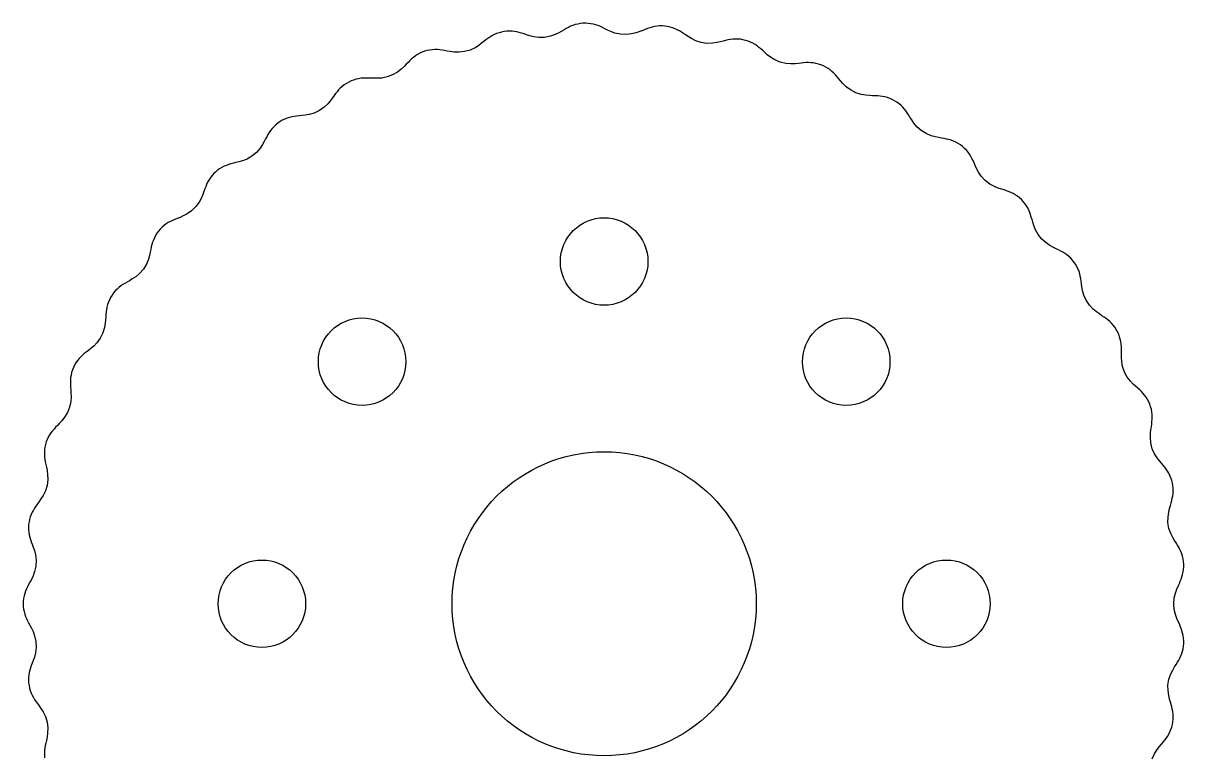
# Model space of a CAD drawing. Header units: millimetres. Extents: x -61 to 61, y -61 to 61.
# Drawn here: x -61.1 to 61, y -16.1 to 61.1 of the extents above; entities that cross this region are included whole.
import ezdxf

# ---------------------------------------------------------------- set-up
doc = ezdxf.new("R2010")
doc.units = ezdxf.units.MM

msp = doc.modelspace()

# ---------------------------------------------------------------- linework, layer by layer
for p, q in [((-2.51, 61.03, 4), (-2.78, 60.98, 4)), ((-2.23, 61.06, 4), (-2.51, 61.03, 4)), ((-1.94, 61.06, 4), (-2.23, 61.06, 4)), ((-1.67, 61.05, 4), (-1.94, 61.06, 4)), ((-1.39, 61.01, 4), (-1.67, 61.05, 4)), ((-11.57, 59.86, 4), (-11.8, 59.74, 4)), ((-11.32, 59.97, 4), (-11.57, 59.86, 4)), ((-11.06, 60.06, 4), (-11.32, 59.97, 4)), ((-10.79, 60.13, 4), (-11.06, 60.06, 4)), ((-10.52, 60.19, 4), (-10.79, 60.13, 4)), ((-10.24, 60.22, 4), (-10.52, 60.19, 4)), ((-9.96, 60.23, 4), (-10.24, 60.22, 4)), ((-9.69, 60.22, 4), (-9.96, 60.23, 4)), ((-9.43, 60.19, 4), (-9.69, 60.22, 4)), ((-9.17, 60.14, 4), (-9.43, 60.19, 4)), ((-8.93, 60.09, 4), (-9.17, 60.14, 4)), ((-8.69, 60.02, 4), (-8.93, 60.09, 4)), ((-8.43, 59.93, 4), (-8.69, 60.02, 4)), ((-8.16, 59.84, 4), (-8.43, 59.93, 4)), ((-7.82, 59.74, 4), (-8.16, 59.84, 4)), ((-5.15, 59.87, 4), (-5.66, 59.69, 4)), ((-4.77, 60.06, 4), (-5.15, 59.87, 4)), ((-4.46, 60.23, 4), (-4.77, 60.06, 4)), ((-4.21, 60.38, 4), (-4.46, 60.23, 4)), ((-3.98, 60.51, 4), (-4.21, 60.38, 4)), ((-3.76, 60.63, 4), (-3.98, 60.51, 4)), ((-3.53, 60.74, 4), (-3.76, 60.63, 4)), ((-3.29, 60.83, 4), (-3.53, 60.74, 4)), ((-3.04, 60.92, 4), (-3.29, 60.83, 4)), ((-2.78, 60.98, 4), (-3.04, 60.92, 4)), ((-1.13, 60.96, 4), (-1.39, 61.01, 4)), ((-0.88, 60.89, 4), (-1.13, 60.96, 4)), ((-0.64, 60.81, 4), (-0.88, 60.89, 4)), ((-0.4, 60.71, 4), (-0.64, 60.81, 4)), ((-0.17, 60.6, 4), (-0.4, 60.71, 4)), ((0.07, 60.48, 4), (-0.17, 60.6, 4)), ((0.35, 60.35, 4), (0.07, 60.48, 4)), ((0.69, 60.19, 4), (0.35, 60.35, 4)), ((1.12, 60.03, 4), (0.69, 60.19, 4)), ((1.68, 59.9, 4), (1.12, 60.03, 4)), ((2.3, 59.86, 4), (1.68, 59.9, 4)), ((2.89, 59.93, 4), (2.3, 59.86, 4)), ((3.38, 60.05, 4), (2.89, 59.93, 4)), ((3.75, 60.18, 4), (3.38, 60.05, 4)), ((4.06, 60.3, 4), (3.75, 60.18, 4)), ((4.32, 60.41, 4), (4.06, 60.3, 4)), ((4.56, 60.51, 4), (4.32, 60.41, 4)), ((4.8, 60.59, 4), (4.56, 60.51, 4)), ((5.04, 60.66, 4), (4.8, 60.59, 4)), ((5.29, 60.72, 4), (5.04, 60.66, 4)), ((5.56, 60.76, 4), (5.29, 60.72, 4)), ((5.83, 60.78, 4), (5.56, 60.76, 4)), ((6.11, 60.78, 4), (5.83, 60.78, 4)), ((6.39, 60.77, 4), (6.11, 60.78, 4)), ((6.67, 60.73, 4), (6.39, 60.77, 4)), ((6.94, 60.66, 4), (6.67, 60.73, 4)), ((7.2, 60.59, 4), (6.94, 60.66, 4)), ((7.45, 60.49, 4), (7.2, 60.59, 4)), ((7.68, 60.38, 4), (7.45, 60.49, 4)), ((7.91, 60.26, 4), (7.68, 60.38, 4)), ((8.12, 60.13, 4), (7.91, 60.26, 4)), ((8.34, 59.99, 4), (8.12, 60.13, 4)), ((8.57, 59.83, 4), (8.34, 59.99, 4)), ((8.84, 59.65, 4), (8.57, 59.83, 4)), ((-13.19, 58.73, 4), (-13.58, 58.49, 4)), ((-12.89, 58.95, 4), (-13.19, 58.73, 4)), ((-12.65, 59.15, 4), (-12.89, 58.95, 4)), ((-12.43, 59.31, 4), (-12.65, 59.15, 4)), ((-12.23, 59.47, 4), (-12.43, 59.31, 4)), ((-12.02, 59.61, 4), (-12.23, 59.47, 4)), ((-11.8, 59.74, 4), (-12.02, 59.61, 4)), ((-7.41, 59.63, 4), (-7.82, 59.74, 4)), ((-6.88, 59.56, 4), (-7.41, 59.63, 4)), ((-6.26, 59.57, 4), (-6.88, 59.56, 4)), ((-5.66, 59.69, 4), (-6.26, 59.57, 4)), ((9.18, 59.44, 4), (8.84, 59.65, 4)), ((9.63, 59.22, 4), (9.18, 59.44, 4)), ((10.2, 59.03, 4), (9.63, 59.22, 4)), ((10.81, 58.94, 4), (10.2, 59.03, 4)), ((11.38, 58.95, 4), (10.81, 58.94, 4)), ((11.84, 59.02, 4), (11.38, 58.95, 4)), ((12.21, 59.1, 4), (11.84, 59.02, 4)), ((12.5, 59.18, 4), (12.21, 59.1, 4)), ((12.77, 59.24, 4), (12.5, 59.18, 4)), ((13.02, 59.3, 4), (12.77, 59.24, 4)), ((13.26, 59.34, 4), (13.02, 59.3, 4)), ((13.52, 59.38, 4), (13.26, 59.34, 4)), ((13.78, 59.39, 4), (13.52, 59.38, 4)), ((14.05, 59.39, 4), (13.78, 59.39, 4)), ((14.32, 59.37, 4), (14.05, 59.39, 4)), ((14.6, 59.33, 4), (14.32, 59.37, 4)), ((14.87, 59.26, 4), (14.6, 59.33, 4)), ((15.14, 59.18, 4), (14.87, 59.26, 4)), ((15.4, 59.07, 4), (15.14, 59.18, 4)), ((15.64, 58.95, 4), (15.4, 59.07, 4)), ((15.87, 58.82, 4), (15.64, 58.95, 4)), ((16.08, 58.68, 4), (15.87, 58.82, 4)), ((16.28, 58.52, 4), (16.08, 58.68, 4)), ((-20.07, 57.46, 4), (-20.26, 57.3, 4)), ((-19.86, 57.62, 4), (-20.07, 57.46, 4)), ((-19.64, 57.76, 4), (-19.86, 57.62, 4)), ((-19.4, 57.9, 4), (-19.64, 57.76, 4)), ((-19.14, 58.01, 4), (-19.4, 57.9, 4)), ((-18.88, 58.11, 4), (-19.14, 58.01, 4)), ((-18.61, 58.19, 4), (-18.88, 58.11, 4)), ((-18.34, 58.24, 4), (-18.61, 58.19, 4)), ((-18.07, 58.28, 4), (-18.34, 58.24, 4)), ((-17.8, 58.29, 4), (-18.07, 58.28, 4)), ((-17.54, 58.29, 4), (-17.8, 58.29, 4)), ((-17.29, 58.27, 4), (-17.54, 58.29, 4)), ((-17.04, 58.24, 4), (-17.29, 58.27, 4)), ((-16.78, 58.19, 4), (-17.04, 58.24, 4)), ((-16.51, 58.14, 4), (-16.78, 58.19, 4)), ((-16.18, 58.09, 4), (-16.51, 58.14, 4)), ((-15.79, 58.03, 4), (-16.18, 58.09, 4)), ((-15.29, 58.01, 4), (-15.79, 58.03, 4)), ((-14.7, 58.08, 4), (-15.29, 58.01, 4)), ((-14.09, 58.24, 4), (-14.7, 58.08, 4)), ((-13.58, 58.49, 4), (-14.09, 58.24, 4)), ((16.48, 58.36, 4), (16.28, 58.52, 4)), ((16.67, 58.18, 4), (16.48, 58.36, 4)), ((16.89, 57.98, 4), (16.67, 58.18, 4)), ((17.15, 57.75, 4), (16.89, 57.98, 4)), ((17.49, 57.49, 4), (17.15, 57.75, 4)), ((17.94, 57.21, 4), (17.49, 57.49, 4)), ((-21.34, 56.23, 4), (-21.73, 55.92, 4)), ((-21.05, 56.5, 4), (-21.34, 56.23, 4)), ((-20.82, 56.74, 4), (-21.05, 56.5, 4)), ((-20.63, 56.94, 4), (-20.82, 56.74, 4)), ((-20.45, 57.13, 4), (-20.63, 56.94, 4)), ((-20.26, 57.3, 4), (-20.45, 57.13, 4)), ((18.51, 56.97, 4), (17.94, 57.21, 4)), ((19.11, 56.83, 4), (18.51, 56.97, 4)), ((19.64, 56.79, 4), (19.11, 56.83, 4)), ((20.07, 56.8, 4), (19.64, 56.79, 4)), ((20.42, 56.84, 4), (20.07, 56.8, 4)), ((20.71, 56.87, 4), (20.42, 56.84, 4)), ((20.97, 56.9, 4), (20.71, 56.87, 4)), ((21.23, 56.92, 4), (20.97, 56.9, 4)), ((21.48, 56.92, 4), (21.23, 56.92, 4)), ((21.74, 56.91, 4), (21.48, 56.92, 4)), ((22, 56.89, 4), (21.74, 56.91, 4)), ((22.27, 56.84, 4), (22, 56.89, 4)), ((22.53, 56.77, 4), (22.27, 56.84, 4)), ((22.8, 56.68, 4), (22.53, 56.77, 4)), ((23.06, 56.58, 4), (22.8, 56.68, 4)), ((23.31, 56.45, 4), (23.06, 56.58, 4)), ((23.54, 56.31, 4), (23.31, 56.45, 4)), ((23.76, 56.15, 4), (23.54, 56.31, 4)), ((23.96, 55.98, 4), (23.76, 56.15, 4)), ((-26.61, 54.99, 4), (-26.87, 54.87, 4)), ((-26.35, 55.09, 4), (-26.61, 54.99, 4)), ((-26.09, 55.17, 4), (-26.35, 55.09, 4)), ((-25.83, 55.23, 4), (-26.09, 55.17, 4)), ((-25.57, 55.27, 4), (-25.83, 55.23, 4)), ((-25.31, 55.29, 4), (-25.57, 55.27, 4)), ((-25.06, 55.3, 4), (-25.31, 55.29, 4)), ((-24.81, 55.29, 4), (-25.06, 55.3, 4)), ((-24.53, 55.28, 4), (-24.81, 55.29, 4)), ((-24.23, 55.27, 4), (-24.53, 55.28, 4)), ((-23.85, 55.27, 4), (-24.23, 55.27, 4)), ((-23.39, 55.3, 4), (-23.85, 55.27, 4)), ((-22.83, 55.41, 4), (-23.39, 55.3, 4)), ((-22.25, 55.62, 4), (-22.83, 55.41, 4)), ((-21.73, 55.92, 4), (-22.25, 55.62, 4)), ((24.15, 55.81, 4), (23.96, 55.98, 4)), ((24.32, 55.63, 4), (24.15, 55.81, 4)), ((24.49, 55.43, 4), (24.32, 55.63, 4)), ((24.67, 55.22, 4), (24.49, 55.43, 4)), ((24.86, 54.99, 4), (24.67, 55.22, 4)), ((25.11, 54.71, 4), (24.86, 54.99, 4)), ((-28.09, 53.86, 4), (-28.25, 53.66, 4)), ((-27.93, 54.05, 4), (-28.09, 53.86, 4)), ((-27.75, 54.23, 4), (-27.93, 54.05, 4)), ((-27.55, 54.41, 4), (-27.75, 54.23, 4)), ((-27.34, 54.58, 4), (-27.55, 54.41, 4)), ((-27.11, 54.74, 4), (-27.34, 54.58, 4)), ((-26.87, 54.87, 4), (-27.11, 54.74, 4)), ((25.44, 54.38, 4), (25.11, 54.71, 4)), ((25.9, 54.04, 4), (25.44, 54.38, 4)), ((26.45, 53.75, 4), (25.9, 54.04, 4)), ((27.02, 53.57, 4), (26.45, 53.75, 4)), ((-29.06, 52.6, 4), (-29.45, 52.23, 4)), ((-28.78, 52.93, 4), (-29.06, 52.6, 4)), ((-28.58, 53.21, 4), (-28.78, 52.93, 4)), ((-28.41, 53.45, 4), (-28.58, 53.21, 4)), ((-28.25, 53.66, 4), (-28.41, 53.45, 4)), ((27.51, 53.48, 4), (27.02, 53.57, 4)), ((27.91, 53.45, 4), (27.51, 53.48, 4)), ((28.23, 53.44, 4), (27.91, 53.45, 4)), ((28.51, 53.43, 4), (28.23, 53.44, 4)), ((28.77, 53.42, 4), (28.51, 53.43, 4)), ((29.02, 53.4, 4), (28.77, 53.42, 4)), ((29.28, 53.37, 4), (29.02, 53.4, 4)), ((29.53, 53.31, 4), (29.28, 53.37, 4)), ((29.79, 53.25, 4), (29.53, 53.31, 4)), ((30.05, 53.16, 4), (29.79, 53.25, 4)), ((30.3, 53.05, 4), (30.05, 53.16, 4)), ((30.55, 52.91, 4), (30.3, 53.05, 4)), ((30.79, 52.76, 4), (30.55, 52.91, 4)), ((31.01, 52.6, 4), (30.79, 52.76, 4)), ((31.22, 52.42, 4), (31.01, 52.6, 4)), ((-32.35, 51.29, 4), (-32.6, 51.26, 4)), ((-32.08, 51.32, 4), (-32.35, 51.29, 4)), ((-31.79, 51.35, 4), (-32.08, 51.32, 4)), ((-31.45, 51.39, 4), (-31.79, 51.35, 4)), ((-31.02, 51.46, 4), (-31.45, 51.39, 4)), ((-30.51, 51.61, 4), (-31.02, 51.46, 4)), ((-29.95, 51.87, 4), (-30.51, 51.61, 4)), ((-29.45, 52.23, 4), (-29.95, 51.87, 4)), ((31.41, 52.23, 4), (31.22, 52.42, 4)), ((31.58, 52.04, 4), (31.41, 52.23, 4)), ((31.73, 51.84, 4), (31.58, 52.04, 4)), ((31.88, 51.63, 4), (31.73, 51.84, 4)), ((32.02, 51.41, 4), (31.88, 51.63, 4)), ((32.16, 51.17, 4), (32.02, 51.41, 4)), ((-34.74, 50.18, 4), (-34.92, 49.98, 4)), ((-34.54, 50.37, 4), (-34.74, 50.18, 4)), ((-34.32, 50.55, 4), (-34.54, 50.37, 4)), ((-34.09, 50.71, 4), (-34.32, 50.55, 4)), ((-33.85, 50.85, 4), (-34.09, 50.71, 4)), ((-33.6, 50.97, 4), (-33.85, 50.85, 4)), ((-33.35, 51.07, 4), (-33.6, 50.97, 4)), ((-33.09, 51.15, 4), (-33.35, 51.07, 4)), ((-32.84, 51.21, 4), (-33.09, 51.15, 4)), ((-32.6, 51.26, 4), (-32.84, 51.21, 4)), ((32.34, 50.89, 4), (32.16, 51.17, 4)), ((32.56, 50.56, 4), (32.34, 50.89, 4)), ((32.88, 50.18, 4), (32.56, 50.56, 4)), ((33.33, 49.78, 4), (32.88, 50.18, 4)), ((-35.61, 48.89, 4), (-35.75, 48.62, 4)), ((-35.48, 49.13, 4), (-35.61, 48.89, 4)), ((-35.36, 49.35, 4), (-35.48, 49.13, 4)), ((-35.23, 49.57, 4), (-35.36, 49.35, 4)), ((-35.08, 49.78, 4), (-35.23, 49.57, 4)), ((-34.92, 49.98, 4), (-35.08, 49.78, 4)), ((33.85, 49.45, 4), (33.33, 49.78, 4)), ((34.38, 49.23, 4), (33.85, 49.45, 4)), ((34.82, 49.1, 4), (34.38, 49.23, 4)), ((35.19, 49.03, 4), (34.82, 49.1, 4)), ((35.49, 48.97, 4), (35.19, 49.03, 4)), ((35.76, 48.93, 4), (35.49, 48.97, 4)), ((36.01, 48.88, 4), (35.76, 48.93, 4)), ((36.26, 48.82, 4), (36.01, 48.88, 4)), ((-36.19, 47.91, 4), (-36.57, 47.48, 4)), ((-35.94, 48.29, 4), (-36.19, 47.91, 4)), ((-35.75, 48.62, 4), (-35.94, 48.29, 4)), ((36.5, 48.75, 4), (36.26, 48.82, 4)), ((36.74, 48.65, 4), (36.5, 48.75, 4)), ((36.99, 48.54, 4), (36.74, 48.65, 4)), ((37.23, 48.41, 4), (36.99, 48.54, 4)), ((37.47, 48.26, 4), (37.23, 48.41, 4)), ((37.69, 48.09, 4), (37.47, 48.26, 4)), ((37.9, 47.9, 4), (37.69, 48.09, 4)), ((38.09, 47.7, 4), (37.9, 47.9, 4)), ((38.27, 47.49, 4), (38.09, 47.7, 4)), ((-38.73, 46.4, 4), (-39, 46.34, 4)), ((-38.41, 46.48, 4), (-38.73, 46.4, 4)), ((-38.03, 46.59, 4), (-38.41, 46.48, 4)), ((-37.56, 46.78, 4), (-38.03, 46.59, 4)), ((-37.05, 47.08, 4), (-37.56, 46.78, 4)), ((-36.57, 47.48, 4), (-37.05, 47.08, 4)), ((38.42, 47.28, 4), (38.27, 47.49, 4)), ((38.56, 47.06, 4), (38.42, 47.28, 4)), ((38.68, 46.84, 4), (38.56, 47.06, 4)), ((38.79, 46.61, 4), (38.68, 46.84, 4)), ((38.9, 46.37, 4), (38.79, 46.61, 4)), ((-41.09, 45.21, 4), (-41.27, 45, 4)), ((-40.88, 45.41, 4), (-41.09, 45.21, 4)), ((-40.67, 45.59, 4), (-40.88, 45.41, 4)), ((-40.44, 45.75, 4), (-40.67, 45.59, 4)), ((-40.21, 45.89, 4), (-40.44, 45.75, 4)), ((-39.97, 46.01, 4), (-40.21, 45.89, 4)), ((-39.73, 46.11, 4), (-39.97, 46.01, 4)), ((-39.49, 46.2, 4), (-39.73, 46.11, 4)), ((-39.25, 46.27, 4), (-39.49, 46.2, 4)), ((-39, 46.34, 4), (-39.25, 46.27, 4)), ((39.01, 46.1, 4), (38.9, 46.37, 4)), ((39.16, 45.79, 4), (39.01, 46.1, 4)), ((39.36, 45.41, 4), (39.16, 45.79, 4)), ((39.66, 44.96, 4), (39.36, 45.41, 4)), ((-41.82, 44.11, 4), (-41.91, 43.87, 4)), ((-41.71, 44.33, 4), (-41.82, 44.11, 4)), ((-41.58, 44.56, 4), (-41.71, 44.33, 4)), ((-41.43, 44.78, 4), (-41.58, 44.56, 4)), ((-41.27, 45, 4), (-41.43, 44.78, 4)), ((40.08, 44.51, 4), (39.66, 44.96, 4)), ((40.57, 44.14, 4), (40.08, 44.51, 4)), ((41.04, 43.89, 4), (40.57, 44.14, 4)), ((-42.21, 43.06, 4), (-42.36, 42.69, 4)), ((-42.1, 43.37, 4), (-42.21, 43.06, 4)), ((-42.01, 43.63, 4), (-42.1, 43.37, 4)), ((-41.91, 43.87, 4), (-42.01, 43.63, 4)), ((41.44, 43.73, 4), (41.04, 43.89, 4)), ((41.77, 43.62, 4), (41.44, 43.73, 4)), ((42.05, 43.53, 4), (41.77, 43.62, 4)), ((42.3, 43.45, 4), (42.05, 43.53, 4)), ((42.54, 43.36, 4), (42.3, 43.45, 4)), ((42.77, 43.26, 4), (42.54, 43.36, 4)), ((43.01, 43.15, 4), (42.77, 43.26, 4)), ((43.23, 43.02, 4), (43.01, 43.15, 4)), ((43.46, 42.87, 4), (43.23, 43.02, 4)), ((43.68, 42.7, 4), (43.46, 42.87, 4)), ((-42.95, 41.77, 4), (-43.39, 41.33, 4)), ((-42.6, 42.25, 4), (-42.95, 41.77, 4)), ((-42.36, 42.69, 4), (-42.6, 42.25, 4)), ((43.89, 42.51, 4), (43.68, 42.7, 4)), ((44.08, 42.31, 4), (43.89, 42.51, 4)), ((44.25, 42.09, 4), (44.08, 42.31, 4)), ((44.41, 41.86, 4), (44.25, 42.09, 4)), ((44.55, 41.63, 4), (44.41, 41.86, 4)), ((44.66, 41.39, 4), (44.55, 41.63, 4)), ((-45.39, 40.32, 4), (-45.61, 40.21, 4)), ((-45.15, 40.42, 4), (-45.39, 40.32, 4)), ((-44.9, 40.53, 4), (-45.15, 40.42, 4)), ((-44.61, 40.64, 4), (-44.9, 40.53, 4)), ((-44.27, 40.79, 4), (-44.61, 40.64, 4)), ((-43.86, 41, 4), (-44.27, 40.79, 4)), ((-43.39, 41.33, 4), (-43.86, 41, 4)), ((44.76, 41.16, 4), (44.66, 41.39, 4)), ((44.85, 40.92, 4), (44.76, 41.16, 4)), ((44.92, 40.68, 4), (44.85, 40.92, 4)), ((45, 40.42, 4), (44.92, 40.68, 4)), ((45.08, 40.12, 4), (45, 40.42, 4)), ((-46.86, 39.2, 4), (-47.03, 38.98, 4)), ((-46.68, 39.41, 4), (-46.86, 39.2, 4)), ((-46.48, 39.61, 4), (-46.68, 39.41, 4)), ((-46.27, 39.79, 4), (-46.48, 39.61, 4)), ((-46.06, 39.95, 4), (-46.27, 39.79, 4)), ((-45.84, 40.09, 4), (-46.06, 39.95, 4)), ((-45.61, 40.21, 4), (-45.84, 40.09, 4)), ((45.19, 39.77, 4), (45.08, 40.12, 4)), ((45.36, 39.33, 4), (45.19, 39.77, 4)), ((45.64, 38.84, 4), (45.36, 39.33, 4)), ((-47.5, 38.02, 4), (-47.57, 37.78, 4)), ((-47.41, 38.26, 4), (-47.5, 38.02, 4)), ((-47.3, 38.5, 4), (-47.41, 38.26, 4)), ((-47.18, 38.74, 4), (-47.3, 38.5, 4)), ((-47.03, 38.98, 4), (-47.18, 38.74, 4)), ((46.03, 38.35, 4), (45.64, 38.84, 4)), ((46.47, 37.95, 4), (46.03, 38.35, 4)), ((46.88, 37.67, 4), (46.47, 37.95, 4)), ((-47.82, 36.64, 4), (-47.94, 36.23, 4)), ((-47.75, 36.98, 4), (-47.82, 36.64, 4)), ((-47.69, 37.27, 4), (-47.75, 36.98, 4)), ((-47.63, 37.53, 4), (-47.69, 37.27, 4)), ((-47.57, 37.78, 4), (-47.63, 37.53, 4)), ((47.24, 37.48, 4), (46.88, 37.67, 4)), ((47.53, 37.34, 4), (47.24, 37.48, 4)), ((47.78, 37.21, 4), (47.53, 37.34, 4)), ((48.01, 37.1, 4), (47.78, 37.21, 4)), ((48.23, 36.98, 4), (48.01, 37.1, 4)), ((48.45, 36.84, 4), (48.23, 36.98, 4)), ((48.66, 36.69, 4), (48.45, 36.84, 4)), ((48.87, 36.53, 4), (48.66, 36.69, 4)), ((-48.14, 35.73, 4), (-48.46, 35.21, 4)), ((-47.94, 36.23, 4), (-48.14, 35.73, 4)), ((49.07, 36.34, 4), (48.87, 36.53, 4)), ((49.26, 36.13, 4), (49.07, 36.34, 4)), ((49.43, 35.91, 4), (49.26, 36.13, 4)), ((49.59, 35.68, 4), (49.43, 35.91, 4)), ((49.72, 35.44, 4), (49.59, 35.68, 4)), ((49.84, 35.19, 4), (49.72, 35.44, 4)), ((-49.27, 34.4, 4), (-49.63, 34.16, 4)), ((-48.86, 34.74, 4), (-49.27, 34.4, 4)), ((-48.46, 35.21, 4), (-48.86, 34.74, 4)), ((49.94, 34.94, 4), (49.84, 35.19, 4)), ((50.01, 34.69, 4), (49.94, 34.94, 4)), ((50.07, 34.45, 4), (50.01, 34.69, 4)), ((50.12, 34.2, 4), (50.07, 34.45, 4)), ((50.16, 33.94, 4), (50.12, 34.2, 4)), ((-51.23, 33.09, 4), (-51.42, 32.9, 4)), ((-51.04, 33.27, 4), (-51.23, 33.09, 4)), ((-50.83, 33.43, 4), (-51.04, 33.27, 4)), ((-50.63, 33.57, 4), (-50.83, 33.43, 4)), ((-50.41, 33.7, 4), (-50.63, 33.57, 4)), ((-50.18, 33.84, 4), (-50.41, 33.7, 4)), ((-49.93, 33.98, 4), (-50.18, 33.84, 4)), ((-49.63, 34.16, 4), (-49.93, 33.98, 4)), ((50.2, 33.66, 4), (50.16, 33.94, 4)), ((50.24, 33.34, 4), (50.2, 33.66, 4)), ((50.31, 32.95, 4), (50.24, 33.34, 4)), ((-52.04, 31.97, 4), (-52.14, 31.71, 4)), ((-51.91, 32.22, 4), (-52.04, 31.97, 4)), ((-51.76, 32.46, 4), (-51.91, 32.22, 4)), ((-51.6, 32.69, 4), (-51.76, 32.46, 4)), ((-51.42, 32.9, 4), (-51.6, 32.69, 4)), ((50.45, 32.47, 4), (50.31, 32.95, 4)), ((50.69, 31.92, 4), (50.45, 32.47, 4)), ((51.04, 31.4, 4), (50.69, 31.92, 4)), ((-52.37, 30.7, 4), (-52.4, 30.45, 4)), ((-52.34, 30.95, 4), (-52.37, 30.7, 4)), ((-52.29, 31.2, 4), (-52.34, 30.95, 4)), ((-52.23, 31.46, 4), (-52.29, 31.2, 4)), ((-52.14, 31.71, 4), (-52.23, 31.46, 4)), ((51.43, 30.99, 4), (51.04, 31.4, 4)), ((51.78, 30.69, 4), (51.43, 30.99, 4)), ((52.09, 30.48, 4), (51.78, 30.69, 4)), ((-52.47, 29.5, 4), (-52.55, 29.04, 4)), ((-52.44, 29.87, 4), (-52.47, 29.5, 4)), ((-52.42, 30.18, 4), (-52.44, 29.87, 4)), ((-52.4, 30.45, 4), (-52.42, 30.18, 4)), ((52.34, 30.3, 4), (52.09, 30.48, 4)), ((52.57, 30.15, 4), (52.34, 30.3, 4)), ((52.78, 30.01, 4), (52.57, 30.15, 4)), ((52.98, 29.85, 4), (52.78, 30.01, 4)), ((53.17, 29.69, 4), (52.98, 29.85, 4)), ((53.36, 29.5, 4), (53.17, 29.69, 4)), ((53.54, 29.3, 4), (53.36, 29.5, 4)), ((53.7, 29.08, 4), (53.54, 29.3, 4)), ((-52.72, 28.5, 4), (-52.99, 27.94, 4)), ((-52.55, 29.04, 4), (-52.72, 28.5, 4)), ((53.86, 28.85, 4), (53.7, 29.08, 4)), ((53.99, 28.6, 4), (53.86, 28.85, 4)), ((54.11, 28.35, 4), (53.99, 28.6, 4)), ((54.2, 28.09, 4), (54.11, 28.35, 4)), ((54.28, 27.82, 4), (54.2, 28.09, 4)), ((-53.69, 27.1, 4), (-54, 26.84, 4)), ((-53.34, 27.46, 4), (-53.69, 27.1, 4)), ((-52.99, 27.94, 4), (-53.34, 27.46, 4)), ((54.33, 27.57, 4), (54.28, 27.82, 4)), ((54.36, 27.31, 4), (54.33, 27.57, 4)), ((54.39, 27.06, 4), (54.36, 27.31, 4)), ((54.39, 26.81, 4), (54.39, 27.06, 4)), ((-55.23, 25.78, 4), (-55.4, 25.57, 4)), ((-55.05, 25.97, 4), (-55.23, 25.78, 4)), ((-54.87, 26.14, 4), (-55.05, 25.97, 4)), ((-54.68, 26.31, 4), (-54.87, 26.14, 4)), ((-54.48, 26.47, 4), (-54.68, 26.31, 4)), ((-54.25, 26.64, 4), (-54.48, 26.47, 4)), ((-54, 26.84, 4), (-54.25, 26.64, 4)), ((54.39, 26.54, 4), (54.39, 26.81, 4)), ((54.39, 26.25, 4), (54.39, 26.54, 4)), ((54.4, 25.9, 4), (54.39, 26.25, 4)), ((54.43, 25.47, 4), (54.4, 25.9, 4)), ((-55.92, 24.59, 4), (-56.01, 24.32, 4)), ((-55.82, 24.85, 4), (-55.92, 24.59, 4)), ((-55.69, 25.1, 4), (-55.82, 24.85, 4)), ((-55.55, 25.34, 4), (-55.69, 25.1, 4)), ((-55.4, 25.57, 4), (-55.55, 25.34, 4)), ((54.52, 24.94, 4), (54.43, 25.47, 4)), ((54.72, 24.36, 4), (54.52, 24.94, 4)), ((-56.13, 23.54, 4), (-56.14, 23.28, 4)), ((-56.14, 23.28, 4), (-56.14, 23.03, 4)), ((-56.11, 23.8, 4), (-56.13, 23.54, 4)), ((-56.07, 24.06, 4), (-56.11, 23.8, 4)), ((-56.01, 24.32, 4), (-56.07, 24.06, 4)), ((55.02, 23.83, 4), (54.72, 24.36, 4)), ((55.35, 23.4, 4), (55.02, 23.83, 4)), ((55.65, 23.09, 4), (55.35, 23.4, 4)), ((-56.14, 23.03, 4), (-56.12, 22.77, 4)), ((-56.12, 22.77, 4), (-56.1, 22.49, 4)), ((-56.1, 22.49, 4), (-56.08, 22.17, 4)), ((-56.08, 22.17, 4), (-56.07, 21.77, 4)), ((55.9, 22.86, 4), (55.65, 23.09, 4)), ((56.12, 22.66, 4), (55.9, 22.86, 4)), ((56.32, 22.49, 4), (56.12, 22.66, 4)), ((56.5, 22.31, 4), (56.32, 22.49, 4)), ((56.67, 22.13, 4), (56.5, 22.31, 4)), ((56.84, 21.93, 4), (56.67, 22.13, 4)), ((-56.1, 21.27, 4), (-56.22, 20.69, 4)), ((-56.07, 21.77, 4), (-56.1, 21.27, 4)), ((56.99, 21.72, 4), (56.84, 21.93, 4)), ((57.14, 21.49, 4), (56.99, 21.72, 4)), ((57.27, 21.24, 4), (57.14, 21.49, 4)), ((57.38, 20.99, 4), (57.27, 21.24, 4)), ((57.47, 20.72, 4), (57.38, 20.99, 4)), ((-56.75, 19.62, 4), (-57.03, 19.25, 4)), ((-56.45, 20.11, 4), (-56.75, 19.62, 4)), ((-56.22, 20.69, 4), (-56.45, 20.11, 4)), ((57.55, 20.45, 4), (57.47, 20.72, 4)), ((57.6, 20.18, 4), (57.55, 20.45, 4)), ((57.63, 19.91, 4), (57.6, 20.18, 4)), ((57.64, 19.65, 4), (57.63, 19.91, 4)), ((57.63, 19.4, 4), (57.64, 19.65, 4)), ((-57.86, 18.38, 4), (-58.03, 18.18, 4)), ((-57.69, 18.56, 4), (-57.86, 18.38, 4)), ((-57.5, 18.76, 4), (-57.69, 18.56, 4)), ((-57.28, 18.98, 4), (-57.5, 18.76, 4)), ((-57.03, 19.25, 4), (-57.28, 18.98, 4)), ((57.46, 17.95, 4), (57.5, 18.32, 4)), ((57.5, 18.32, 4), (57.55, 18.62, 4)), ((57.55, 18.62, 4), (57.58, 18.89, 4)), ((57.58, 18.89, 4), (57.61, 19.14, 4)), ((57.61, 19.14, 4), (57.63, 19.4, 4)), ((-58.58, 17.28, 4), (-58.68, 17.02, 4)), ((-58.46, 17.53, 4), (-58.58, 17.28, 4)), ((-58.32, 17.76, 4), (-58.46, 17.53, 4)), ((-58.18, 17.98, 4), (-58.32, 17.76, 4)), ((-58.03, 18.18, 4), (-58.18, 17.98, 4)), ((57.44, 17.48, 4), (57.46, 17.95, 4)), ((57.49, 16.92, 4), (57.44, 17.48, 4)), ((-58.86, 16.2, 4), (-58.87, 15.93, 4)), ((-58.87, 15.93, 4), (-58.87, 15.67, 4)), ((-58.82, 16.48, 4), (-58.86, 16.2, 4)), ((-58.76, 16.75, 4), (-58.82, 16.48, 4)), ((-58.68, 17.02, 4), (-58.76, 16.75, 4)), ((57.64, 16.31, 4), (57.49, 16.92, 4)), ((57.89, 15.77, 4), (57.64, 16.31, 4)), ((-58.87, 15.67, 4), (-58.85, 15.41, 4)), ((-58.85, 15.41, 4), (-58.82, 15.16, 4)), ((-58.82, 15.16, 4), (-58.78, 14.91, 4)), ((-58.78, 14.91, 4), (-58.72, 14.65, 4)), ((-58.72, 14.65, 4), (-58.66, 14.37, 4)), ((58.15, 15.34, 4), (57.89, 15.77, 4)), ((58.4, 15.03, 4), (58.15, 15.34, 4)), ((58.61, 14.78, 4), (58.4, 15.03, 4)), ((58.79, 14.56, 4), (58.61, 14.78, 4)), ((-58.66, 14.37, 4), (-58.59, 14.03, 4)), ((-58.59, 14.03, 4), (-58.53, 13.6, 4)), ((-58.53, 13.6, 4), (-58.52, 13.06, 4)), ((58.95, 14.36, 4), (58.79, 14.56, 4)), ((59.1, 14.16, 4), (58.95, 14.36, 4)), ((59.25, 13.95, 4), (59.1, 14.16, 4)), ((59.38, 13.73, 4), (59.25, 13.95, 4)), ((59.5, 13.49, 4), (59.38, 13.73, 4)), ((59.61, 13.24, 4), (59.5, 13.49, 4)), ((-58.59, 12.45, 4), (-58.77, 11.87, 4)), ((-58.52, 13.06, 4), (-58.59, 12.45, 4)), ((59.7, 12.98, 4), (59.61, 13.24, 4)), ((59.76, 12.7, 4), (59.7, 12.98, 4)), ((59.81, 12.43, 4), (59.76, 12.7, 4)), ((59.84, 12.15, 4), (59.81, 12.43, 4)), ((-59.23, 11.02, 4), (-59.43, 10.74, 4)), ((-59, 11.38, 4), (-59.23, 11.02, 4)), ((-58.77, 11.87, 4), (-59, 11.38, 4)), ((59.7, 10.86, 4), (59.75, 11.1, 4)), ((59.75, 11.1, 4), (59.8, 11.35, 4)), ((59.8, 11.35, 4), (59.83, 11.61, 4)), ((59.83, 11.61, 4), (59.84, 11.88, 4)), ((59.84, 11.88, 4), (59.84, 12.15, 4)), ((-60.03, 9.86, 4), (-60.16, 9.63, 4)), ((-59.9, 10.07, 4), (-60.03, 9.86, 4)), ((-59.76, 10.28, 4), (-59.9, 10.07, 4)), ((-59.61, 10.5, 4), (-59.76, 10.28, 4)), ((-59.43, 10.74, 4), (-59.61, 10.5, 4)), ((59.37, 9.64, 4), (59.46, 10.02, 4)), ((59.46, 10.02, 4), (59.55, 10.34, 4)), ((59.55, 10.34, 4), (59.63, 10.61, 4)), ((59.63, 10.61, 4), (59.7, 10.86, 4)), ((-60.49, 8.6, 4), (-60.53, 8.32, 4)), ((-60.43, 8.87, 4), (-60.49, 8.6, 4)), ((-60.36, 9.14, 4), (-60.43, 8.87, 4)), ((-60.26, 9.39, 4), (-60.36, 9.14, 4)), ((-60.16, 9.63, 4), (-60.26, 9.39, 4)), ((59.29, 8.55, 4), (59.3, 9.14, 4)), ((59.4, 7.93, 4), (59.29, 8.55, 4)), ((59.3, 9.14, 4), (59.37, 9.64, 4)), ((-60.53, 8.32, 4), (-60.54, 8.04, 4)), ((-60.54, 8.04, 4), (-60.53, 7.76, 4)), ((-60.53, 7.76, 4), (-60.51, 7.49, 4)), ((-60.51, 7.49, 4), (-60.46, 7.24, 4)), ((59.58, 7.39, 4), (59.4, 7.93, 4)), ((59.79, 6.98, 4), (59.58, 7.39, 4)), ((-60.46, 7.24, 4), (-60.41, 6.99, 4)), ((-60.41, 6.99, 4), (-60.34, 6.75, 4)), ((-60.34, 6.75, 4), (-60.25, 6.5, 4)), ((-60.25, 6.5, 4), (-60.16, 6.25, 4)), ((-60.16, 6.25, 4), (-60.05, 5.96, 4)), ((59.98, 6.65, 4), (59.79, 6.98, 4)), ((60.14, 6.39, 4), (59.98, 6.65, 4)), ((60.29, 6.16, 4), (60.14, 6.39, 4)), ((60.42, 5.94, 4), (60.29, 6.16, 4)), ((-60.05, 5.96, 4), (-59.93, 5.61, 4)), ((-59.93, 5.61, 4), (-59.82, 5.16, 4)), ((-59.82, 5.16, 4), (-59.75, 4.59, 4)), ((60.54, 5.72, 4), (60.42, 5.94, 4)), ((60.65, 5.49, 4), (60.54, 5.72, 4)), ((60.74, 5.25, 4), (60.65, 5.49, 4)), ((60.82, 4.99, 4), (60.74, 5.25, 4)), ((60.89, 4.73, 4), (60.82, 4.99, 4)), ((-59.77, 3.97, 4), (-59.9, 3.39, 4)), ((-59.75, 4.59, 4), (-59.77, 3.97, 4)), ((60.93, 4.45, 4), (60.89, 4.73, 4)), ((60.96, 4.17, 4), (60.93, 4.45, 4)), ((60.94, 3.61, 4), (60.96, 3.89, 4)), ((60.96, 3.89, 4), (60.96, 4.17, 4)), ((-60.24, 2.56, 4), (-60.4, 2.27, 4)), ((-60.07, 2.92, 4), (-60.24, 2.56, 4)), ((-59.9, 3.39, 4), (-60.07, 2.92, 4)), ((60.59, 2.37, 4), (60.69, 2.6, 4)), ((60.69, 2.6, 4), (60.77, 2.84, 4)), ((60.77, 2.84, 4), (60.84, 3.09, 4)), ((60.84, 3.09, 4), (60.9, 3.34, 4)), ((60.9, 3.34, 4), (60.94, 3.61, 4)), ((-60.85, 1.33, 4), (-60.94, 1.08, 4)), ((-60.76, 1.56, 4), (-60.85, 1.33, 4)), ((-60.65, 1.79, 4), (-60.76, 1.56, 4)), ((-60.53, 2.02, 4), (-60.65, 1.79, 4)), ((-60.4, 2.27, 4), (-60.53, 2.02, 4)), ((60.08, 1.13, 4), (60.23, 1.54, 4)), ((60.23, 1.54, 4), (60.37, 1.86, 4)), ((60.37, 1.86, 4), (60.49, 2.12, 4)), ((60.49, 2.12, 4), (60.59, 2.37, 4)), ((-61.09, 0.28, 4), (-61.1, 0, 4)), ((-61.1, 0, 4), (-61.09, -0.28, 4)), ((-61.06, 0.56, 4), (-61.09, 0.28, 4)), ((-61.01, 0.83, 4), (-61.06, 0.56, 4)), ((-60.94, 1.08, 4), (-61.01, 0.83, 4)), ((59.9, 0, 4), (59.95, 0.61, 4)), ((59.95, -0.61, 4), (59.9, 0, 4)), ((59.95, 0.61, 4), (60.08, 1.13, 4)), ((-61.09, -0.28, 4), (-61.06, -0.56, 4)), ((-61.06, -0.56, 4), (-61.01, -0.83, 4)), ((-61.01, -0.83, 4), (-60.94, -1.08, 4)), ((-60.94, -1.08, 4), (-60.85, -1.33, 4)), ((60.08, -1.13, 4), (59.95, -0.61, 4)), ((60.23, -1.54, 4), (60.08, -1.13, 4)), ((-60.85, -1.33, 4), (-60.76, -1.56, 4)), ((-60.76, -1.56, 4), (-60.65, -1.79, 4)), ((-60.65, -1.79, 4), (-60.53, -2.02, 4)), ((-60.53, -2.02, 4), (-60.4, -2.27, 4)), ((-60.4, -2.27, 4), (-60.24, -2.56, 4)), ((60.37, -1.86, 4), (60.23, -1.54, 4)), ((60.49, -2.12, 4), (60.37, -1.86, 4)), ((60.59, -2.37, 4), (60.49, -2.12, 4)), ((60.69, -2.6, 4), (60.59, -2.37, 4)), ((-60.24, -2.56, 4), (-60.07, -2.92, 4)), ((-60.07, -2.92, 4), (-59.9, -3.39, 4)), ((-59.9, -3.39, 4), (-59.77, -3.97, 4)), ((60.77, -2.84, 4), (60.69, -2.6, 4)), ((60.84, -3.09, 4), (60.77, -2.84, 4)), ((60.9, -3.34, 4), (60.84, -3.09, 4)), ((60.94, -3.61, 4), (60.9, -3.34, 4)), ((60.96, -3.89, 4), (60.94, -3.61, 4)), ((-59.75, -4.59, 4), (-59.82, -5.16, 4)), ((-59.77, -3.97, 4), (-59.75, -4.59, 4)), ((60.82, -4.99, 4), (60.89, -4.73, 4)), ((60.89, -4.73, 4), (60.93, -4.45, 4)), ((60.93, -4.45, 4), (60.96, -4.17, 4)), ((60.96, -4.17, 4), (60.96, -3.89, 4)), ((-60.05, -5.96, 4), (-60.16, -6.25, 4)), ((-59.93, -5.61, 4), (-60.05, -5.96, 4)), ((-59.82, -5.16, 4), (-59.93, -5.61, 4)), ((60.29, -6.16, 4), (60.42, -5.94, 4)), ((60.42, -5.94, 4), (60.54, -5.72, 4)), ((60.54, -5.72, 4), (60.65, -5.49, 4)), ((60.65, -5.49, 4), (60.74, -5.25, 4)), ((60.74, -5.25, 4), (60.82, -4.99, 4)), ((-60.46, -7.24, 4), (-60.51, -7.49, 4)), ((-60.41, -6.99, 4), (-60.46, -7.24, 4)), ((-60.34, -6.75, 4), (-60.41, -6.99, 4)), ((-60.25, -6.5, 4), (-60.34, -6.75, 4)), ((-60.16, -6.25, 4), (-60.25, -6.5, 4)), ((59.58, -7.39, 4), (59.79, -6.98, 4)), ((59.79, -6.98, 4), (59.98, -6.65, 4)), ((59.98, -6.65, 4), (60.14, -6.39, 4)), ((60.14, -6.39, 4), (60.29, -6.16, 4)), ((-60.53, -7.76, 4), (-60.54, -8.04, 4)), ((-60.54, -8.04, 4), (-60.53, -8.32, 4)), ((-60.51, -7.49, 4), (-60.53, -7.76, 4)), ((-60.53, -8.32, 4), (-60.49, -8.6, 4)), ((59.29, -8.55, 4), (59.4, -7.93, 4)), ((59.4, -7.93, 4), (59.58, -7.39, 4)), ((-60.49, -8.6, 4), (-60.43, -8.87, 4)), ((-60.43, -8.87, 4), (-60.36, -9.14, 4)), ((-60.36, -9.14, 4), (-60.26, -9.39, 4)), ((-60.26, -9.39, 4), (-60.16, -9.63, 4)), ((-60.16, -9.63, 4), (-60.03, -9.86, 4)), ((59.3, -9.14, 4), (59.29, -8.55, 4)), ((59.37, -9.64, 4), (59.3, -9.14, 4)), ((59.46, -10.02, 4), (59.37, -9.64, 4)), ((-60.03, -9.86, 4), (-59.9, -10.07, 4)), ((-59.9, -10.07, 4), (-59.76, -10.28, 4)), ((-59.76, -10.28, 4), (-59.61, -10.5, 4)), ((-59.61, -10.5, 4), (-59.43, -10.74, 4)), ((-59.43, -10.74, 4), (-59.23, -11.02, 4)), ((59.55, -10.34, 4), (59.46, -10.02, 4)), ((59.63, -10.61, 4), (59.55, -10.34, 4)), ((59.7, -10.86, 4), (59.63, -10.61, 4)), ((59.75, -11.1, 4), (59.7, -10.86, 4)), ((-59.23, -11.02, 4), (-59, -11.38, 4)), ((-59, -11.38, 4), (-58.77, -11.87, 4)), ((-58.77, -11.87, 4), (-58.59, -12.45, 4)), ((59.8, -11.35, 4), (59.75, -11.1, 4)), ((59.83, -11.61, 4), (59.8, -11.35, 4)), ((59.81, -12.43, 4), (59.84, -12.15, 4)), ((59.84, -11.88, 4), (59.83, -11.61, 4)), ((59.84, -12.15, 4), (59.84, -11.88, 4)), ((-58.59, -12.45, 4), (-58.52, -13.06, 4)), ((-58.52, -13.06, 4), (-58.53, -13.6, 4)), ((59.5, -13.49, 4), (59.61, -13.24, 4)), ((59.61, -13.24, 4), (59.7, -12.98, 4)), ((59.7, -12.98, 4), (59.76, -12.7, 4)), ((59.76, -12.7, 4), (59.81, -12.43, 4)), ((-58.66, -14.37, 4), (-58.72, -14.65, 4)), ((-58.59, -14.03, 4), (-58.66, -14.37, 4)), ((-58.53, -13.6, 4), (-58.59, -14.03, 4)), ((58.61, -14.78, 4), (58.79, -14.56, 4)), ((58.79, -14.56, 4), (58.95, -14.36, 4)), ((58.95, -14.36, 4), (59.1, -14.16, 4)), ((59.1, -14.16, 4), (59.25, -13.95, 4)), ((59.25, -13.95, 4), (59.38, -13.73, 4)), ((59.38, -13.73, 4), (59.5, -13.49, 4)), ((-58.85, -15.41, 4), (-58.87, -15.67, 4)), ((-58.87, -15.67, 4), (-58.87, -15.93, 4)), ((-58.82, -15.16, 4), (-58.85, -15.41, 4)), ((-58.78, -14.91, 4), (-58.82, -15.16, 4)), ((-58.72, -14.65, 4), (-58.78, -14.91, 4)), ((57.64, -16.31, 4), (57.89, -15.77, 4)), ((57.89, -15.77, 4), (58.15, -15.34, 4)), ((58.15, -15.34, 4), (58.4, -15.03, 4)), ((58.4, -15.03, 4), (58.61, -14.78, 4)), ((-58.87, -15.93, 4), (-58.86, -16.2, 4))]:
    msp.add_line(p, q)
for centre, radius in [((0, 36, 4), 4.6), ((-25.46, 25.46, 4), 4.6), ((25.46, 25.46, 4), 4.6), ((0, 0, 4), 15.99), ((-36, 0, 4), 4.6), ((36, 0, 4), 4.6)]:
    msp.add_circle(centre, radius)

doc.saveas('drawing.dxf')
